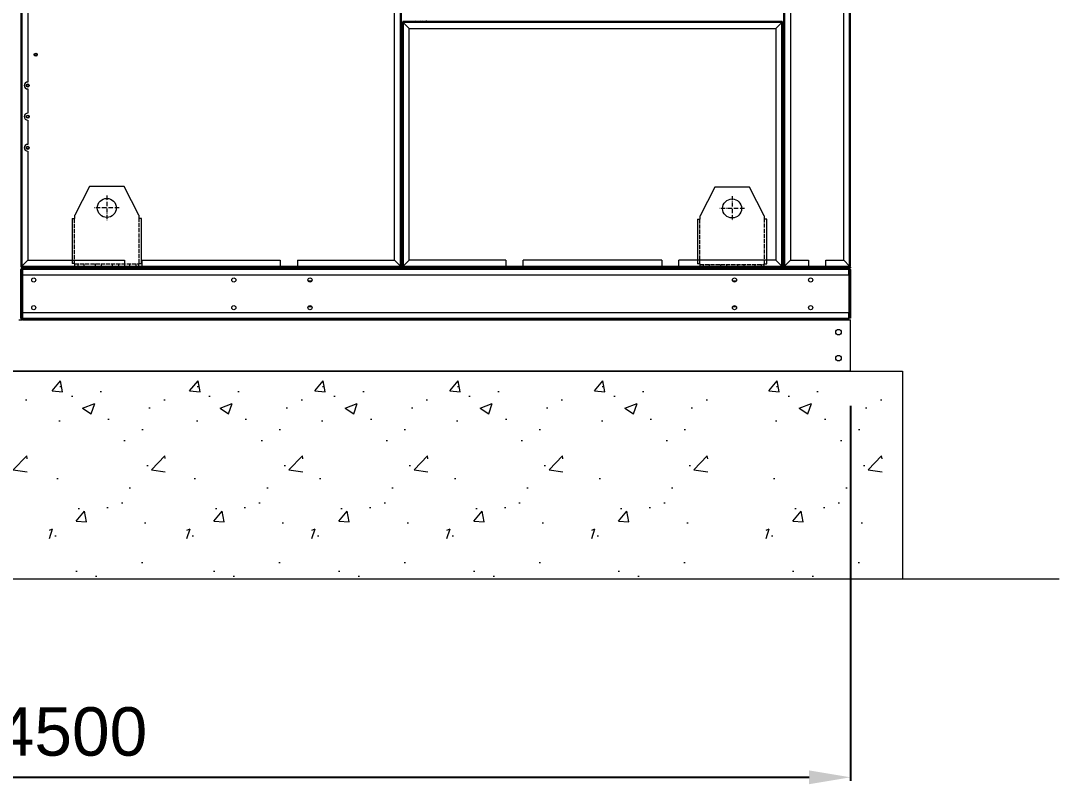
# Model space of a CAD drawing. Header units: millimetres. Extents: x 1416 to 30823, y 990 to 21785.
# Drawn here: x 14111 to 17112, y 7231 to 9437 of the extents above; entities that cross this region are included whole.
import ezdxf

# ---------------------------------------------------------------- set-up
doc = ezdxf.new("R2010")
doc.units = ezdxf.units.MM
doc.linetypes.add('DASHDOT', pattern=[18.5, 12, -3, 0.5, -3])
doc.linetypes.add('DASHED', pattern=[15, 12, -3])
doc.layers.add('냉각탑_기초', color=23, linetype='Continuous')
doc.styles.get("Standard").update_dxf_attribs({"font": 'arial.ttf'})
doc.dimstyles.new('1.40', dxfattribs={"dimscale": 20, "dimtxt": 1.5, "dimasz": 1, "dimexe": 0.5, "dimexo": 0.5, "dimgap": 0.5, "dimtad": 1, "dimdec": 0, "dimzin": 0, "dimdsep": 46, "dimtxsty": 'Standard', "dimcen": 0, "dimclrd": 2, "dimclre": 2, "dimclrt": 3, "dimadec": 0, "dimazin": 0, "dimtfac": 1, "dimtdec": 0, "dimtmove": 0, "dimatfit": 0, "dimfxl": 1, "dimtolj": 1, "dimtzin": 0, "dimlwd": -1, "dimlwe": -1, "dimarcsym": 0})

# ---------------------------------------------------------------- blocks, each defined once
blk = doc.blocks.new('*D21')
at = {"color": 2, "transparency": 16777216}
for p, q in [((12009.4, 8324.6), (12009.4, 7240.7)), ((16509.4, 8324.6), (16509.4, 7240.7)), ((12129.4, 7250.7), (16389.4, 7250.7))]:
    blk.add_line(p, q, dxfattribs=at)
for points in [[(12129.4, 7270.7), (12129.4, 7230.7), (12009.4, 7250.7)], [(16389.4, 7270.7), (16389.4, 7230.7), (16509.4, 7250.7)]]:
    blk.add_solid(points, dxfattribs=at)
at = {"layer": 'Defpoints', "color": 0, "transparency": 16777216}
for p in [(12009.4, 8424.6), (16509.4, 8424.6), (16509.4, 7250.7)]:
    blk.add_point(p, dxfattribs=at)
at = {"color": 3, "lineweight": 5, "transparency": 16777216, "insert": (14259.4, 7382.2), "char_height": 140, "attachment_point": 5}
blk.add_mtext('\\A1;4500', dxfattribs=at)
blk = doc.blocks.new('457536')
at = {"color": 7, "lineweight": 5}
for p, q in [((114592.520962, 89152.297332), (114550.020962, 89069.297332)), ((114692.520962, 89152.297332), (114592.520962, 89152.297332)), ((114735.020962, 89069.297332), (114692.520962, 89152.297332)), ((114542.520962, 89059.297332), (114542.520962, 88929.797332)), ((114742.520962, 88929.797332), (114742.520962, 89059.297332)), ((114550.020962, 88922.297332), (114735.020962, 88922.297332))]:
    blk.add_line(p, q, dxfattribs=at)
at = {"color": 7, "linetype": 'DASHDOT', "lineweight": 5}
for p, q in [((114642.520962, 89126.047332), (114642.520962, 89054.547332)), ((114678.270962, 89090.297332), (114606.770962, 89090.297332))]:
    blk.add_line(p, q, dxfattribs=at)
at = {"color": 7, "lineweight": 5, "ltscale": 0.125}
for p, q in [((114550.020962, 89059.297332), (114550.020962, 89069.297332)), ((114735.020962, 89069.297332), (114735.020962, 89059.297332))]:
    blk.add_line(p, q, dxfattribs=at)
at = {"color": 7, "lineweight": 5, "ltscale": 0.09375}
for p, q in [((114542.520962, 89059.297332), (114550.020962, 89059.297332)), ((114742.520962, 89059.297332), (114735.020962, 89059.297332)), ((114550.020962, 88929.797332), (114542.520962, 88929.797332)), ((114550.020962, 88922.297332), (114550.020962, 88929.797332)), ((114735.020962, 88929.797332), (114742.520962, 88929.797332)), ((114735.020962, 88922.297332), (114735.020962, 88929.797332))]:
    blk.add_line(p, q, dxfattribs=at)
at = {"color": 7, "linetype": 'DASHED', "lineweight": 5}
for p, q in [((114548.520962, 89059.297332), (114548.520962, 88929.797332)), ((114736.520962, 88929.797332), (114736.520962, 89059.297332)), ((114550.020962, 88928.297332), (114735.020962, 88928.297332))]:
    blk.add_line(p, q, dxfattribs=at)
at = {"color": 7, "linetype": 'DASHED', "lineweight": 5, "ltscale": 0.075}
for p, q in [((114558.520962, 88928.297332), (114558.520962, 88922.297332)), ((114576.520962, 88928.297332), (114576.520962, 88922.297332)), ((114608.520962, 88928.297332), (114608.520962, 88922.297332)), ((114626.520962, 88928.297332), (114626.520962, 88922.297332)), ((114658.520962, 88928.297332), (114658.520962, 88922.297332)), ((114676.520962, 88928.297332), (114676.520962, 88922.297332)), ((114708.520962, 88928.297332), (114708.520962, 88922.297332)), ((114726.520962, 88928.297332), (114726.520962, 88922.297332))]:
    blk.add_line(p, q, dxfattribs=at)
at = {"color": 7, "lineweight": 5}
blk.add_circle((114642.520962, 89090.297332), 27.5, dxfattribs=at)
blk = doc.blocks.new('1')
at = {"color": 7, "lineweight": 20}
for p, q in [((14111.4, 11569.9), (14111.4, 8728.1)), ((14114.5, 11569.9), (14114.5, 8728.1)), ((15208.3, 8728.1), (15208.3, 11569.9)), ((15211.4, 8728.1), (15211.4, 11569.9)), ((16315.4, 11569.9), (16315.4, 8728.1)), ((16318.5, 11569.9), (16318.5, 8728.1)), ((16506.3, 8728.1), (16506.3, 11569.9)), ((16509.4, 8728.1), (16509.4, 11569.9)), ((14131.4, 11543), (14131.4, 9259.9)), ((15191.4, 8745), (15191.4, 11544.3)), ((16335.4, 11544.3), (16335.4, 8745)), ((16489.4, 8745), (16489.4, 10734.1)), ((16310.3, 9435), (15216.5, 9435)), ((16310.3, 9431.9), (15216.5, 9431.9)), ((15233.4, 9415), (16293.4, 9415)), ((14113.4, 8724.6), (16509.4, 8724.6)), ((14113.4, 8723), (16509.4, 8723)), ((14114.5, 8725), (15208.3, 8725)), ((16504.7, 8723), (14116.1, 8723)), ((16504.7, 8718.3), (14116.1, 8718.3)), ((14116.1, 8703), (16504.7, 8703)), ((15216.5, 8725), (16310.3, 8725)), ((16504.7, 8593), (14116.1, 8593)), ((16504.7, 8573), (14114.1, 8573)), ((14116.1, 8577.7), (16504.7, 8577.7)), ((14116.1, 8573), (16504.7, 8573))]:
    blk.add_line(p, q, dxfattribs=at)
at = {"color": 7, "lineweight": 20, "ltscale": 0.000833333}
for p, q in [((15213.4, 9433.4), (15213.4, 9431.9)), ((15216.5, 9435), (15215, 9435)), ((15215, 9431.9), (15215, 9433.4)), ((15215, 9433.4), (15216.5, 9433.4)), ((16311.8, 9435), (16310.3, 9435)), ((16310.3, 9433.4), (16311.8, 9433.4)), ((16311.8, 9433.4), (16311.8, 9431.9)), ((16313.4, 9431.9), (16313.4, 9433.4)), ((14111.4, 8728.1), (14111.4, 8726.6)), ((14113, 8726.6), (14113, 8728.1)), ((14114.5, 8726.6), (14113, 8726.6)), ((14113, 8725), (14114.5, 8725)), ((14114.6, 8718.3), (14116.1, 8718.3)), ((15208.3, 8728.1), (15208.3, 8726.6)), ((15209.8, 8726.6), (15208.3, 8726.6)), ((15208.3, 8725), (15209.8, 8725)), ((15209.8, 8728.1), (15209.8, 8726.6)), ((15211.4, 8726.6), (15211.4, 8728.1)), ((15213.4, 8728.1), (15213.4, 8726.6)), ((15215, 8726.6), (15215, 8728.1)), ((15216.5, 8726.6), (15215, 8726.6)), ((15215, 8725), (15216.5, 8725)), ((16311.8, 8726.6), (16310.3, 8726.6)), ((16310.3, 8725), (16311.8, 8725)), ((16311.8, 8728.1), (16311.8, 8726.6)), ((16313.4, 8726.6), (16313.4, 8728.1)), ((16315.4, 8728.1), (16315.4, 8726.6)), ((16317, 8726.6), (16317, 8728.1)), ((16318.5, 8726.6), (16317, 8726.6)), ((16317, 8725), (16318.5, 8725)), ((16506.2, 8718.3), (16504.7, 8718.3)), ((16506.3, 8728.1), (16506.3, 8726.6)), ((16507.8, 8726.6), (16506.3, 8726.6)), ((16506.3, 8725), (16507.8, 8725)), ((16507.8, 8728.1), (16507.8, 8726.6)), ((16509.4, 8726.6), (16509.4, 8728.1)), ((14114.6, 8577.7), (14116.1, 8577.7)), ((16506.2, 8577.7), (16504.7, 8577.7))]:
    blk.add_line(p, q, dxfattribs=at)
at = {"color": 7, "lineweight": 20, "ltscale": 0.000888889}
for p, q in [((15213.4, 9433.4), (15215, 9433.4)), ((15213.4, 9431.9), (15215, 9431.9)), ((15215, 9435), (15215, 9433.4)), ((16310.3, 9435), (16310.3, 9433.4)), ((16311.8, 9435), (16311.8, 9433.4)), ((16313.4, 9433.4), (16311.8, 9433.4)), ((16313.4, 9431.9), (16311.8, 9431.9)), ((14111.4, 8728.1), (14113, 8728.1)), ((14111.4, 8726.6), (14113, 8726.6)), ((14113, 8725), (14113, 8726.6)), ((14113.4, 8724.6), (14113.4, 8723)), ((14114.5, 8725), (14114.5, 8726.6)), ((15208.3, 8725), (15208.3, 8726.6)), ((15211.4, 8728.1), (15209.8, 8728.1)), ((15209.8, 8725), (15209.8, 8726.6)), ((15211.4, 8726.6), (15209.8, 8726.6)), ((15213.4, 8726.6), (15215, 8726.6)), ((15215, 8725), (15215, 8726.6)), ((16310.3, 8725), (16310.3, 8726.6)), ((16311.8, 8725), (16311.8, 8726.6)), ((16313.4, 8726.6), (16311.8, 8726.6)), ((16315.4, 8728.1), (16317, 8728.1)), ((16315.4, 8726.6), (16317, 8726.6)), ((16317, 8725), (16317, 8726.6)), ((16318.5, 8725), (16318.5, 8726.6)), ((16506.3, 8725), (16506.3, 8726.6)), ((16509.4, 8728.1), (16507.8, 8728.1)), ((16507.8, 8725), (16507.8, 8726.6)), ((16509.4, 8726.6), (16507.8, 8726.6)), ((16509.4, 8724.6), (16509.4, 8723))]:
    blk.add_line(p, q, dxfattribs=at)
at = {"color": 7, "lineweight": 20, "ltscale": 0.391}
for p, q in [((15213.4, 9431.9), (15213.4, 8728.1)), ((15216.5, 9431.9), (15216.5, 8728.1)), ((16310.3, 8728.1), (16310.3, 9431.9)), ((16313.4, 8728.1), (16313.4, 9431.9))]:
    blk.add_line(p, q, dxfattribs=at)
at = {"color": 7, "lineweight": 20, "ltscale": 0.000251392}
for p, q in [((15216.5, 9435), (15216.5, 9434.5)), ((15213.4, 8728.1), (15213.8, 8728.1)), ((15216.5, 8725), (15216.5, 8725.4)), ((16313.4, 8728.1), (16312.9, 8728.1))]:
    blk.add_line(p, q, dxfattribs=at)
at = {"color": 7, "lineweight": 20, "ltscale": 0.001722}
for p, q in [((15216.5, 9431.9), (15216.5, 9435)), ((14114.5, 8728.1), (14111.4, 8728.1)), ((14114.5, 8728.1), (14114.5, 8725)), ((15208.3, 8728.1), (15211.4, 8728.1)), ((15216.5, 8728.1), (15213.4, 8728.1)), ((15216.5, 8728.1), (15216.5, 8725)), ((16310.3, 8728.1), (16313.4, 8728.1)), ((16318.5, 8728.1), (16315.4, 8728.1)), ((16318.5, 8728.1), (16318.5, 8725)), ((16506.3, 8728.1), (16509.4, 8728.1))]:
    blk.add_line(p, q, dxfattribs=at)
at = {"color": 7, "lineweight": 20, "ltscale": 0.013278}
for p, q in [((15233.4, 9415), (15216.5, 9431.9)), ((15216.5, 9431.9), (15233.4, 9415)), ((16310.3, 9431.9), (16293.4, 9415)), ((16293.4, 9415), (16310.3, 9431.9)), ((14114.5, 8728.1), (14131.4, 8745)), ((14131.4, 8745), (14114.5, 8728.1)), ((15208.3, 8728.1), (15191.4, 8745)), ((15191.4, 8745), (15208.3, 8728.1)), ((15233.4, 8745), (15216.5, 8728.1)), ((15216.5, 8728.1), (15233.4, 8745)), ((16310.3, 8728.1), (16293.4, 8745)), ((16293.4, 8745), (16310.3, 8728.1)), ((16318.5, 8728.1), (16335.4, 8745)), ((16335.4, 8745), (16318.5, 8728.1)), ((16506.3, 8728.1), (16489.4, 8745)), ((16489.4, 8745), (16506.3, 8728.1))]:
    blk.add_line(p, q, dxfattribs=at)
at = {"color": 7, "lineweight": 20, "ltscale": 0.001571}
blk.add_line((15252.2, 9435), (15250.2, 9437), dxfattribs=at)
at = {"color": 7, "lineweight": 20, "ltscale": 0.002222}
blk.add_line((15283.9, 9437), (15280.5, 9435), dxfattribs=at)
blk.add_line((15283.9, 9437), (15280.5, 9435), dxfattribs=at)
at = {"color": 7, "lineweight": 20, "ltscale": 0.001283}
blk.add_line((15284.4, 9437), (15285.6, 9435), dxfattribs=at)
blk.add_line((15284.4, 9437), (15285.6, 9435), dxfattribs=at)
at = {"color": 7, "lineweight": 20, "ltscale": 0.001111}
for p, q in [((15599.2, 9435), (15599.2, 9437)), ((15603.9, 9435), (15603.9, 9437)), ((15619.2, 9437), (15619.2, 9435)), ((15679.2, 9435), (15679.2, 9437)), ((15694.5, 9437), (15694.5, 9435)), ((15699.2, 9437), (15699.2, 9435)), ((15211.4, 9404), (15213.4, 9404)), ((16315.4, 9032.8), (16313.4, 9032.8)), ((15211.4, 9029.6), (15213.4, 9029.6)), ((15211.4, 9024.9), (15213.4, 9024.9)), ((15211.4, 9009.6), (15213.4, 9009.6)), ((16315.4, 9031.2), (16313.4, 9031.2)), ((16313.4, 9029.6), (16315.4, 9029.6)), ((16313.4, 9024.9), (16315.4, 9024.9)), ((16313.4, 9009.6), (16315.4, 9009.6)), ((15213.4, 8919.6), (15211.4, 8919.6)), ((16315.4, 8919.6), (16313.4, 8919.6)), ((15213.4, 8904.3), (15211.4, 8904.3)), ((15213.4, 8899.6), (15211.4, 8899.6)), ((16315.4, 8904.3), (16313.4, 8904.3)), ((16315.4, 8899.6), (16313.4, 8899.6)), ((16315.4, 8899.6), (16313.4, 8899.6)), ((16315.4, 8894.6), (16313.4, 8894.6)), ((16313.4, 8884.6), (16315.4, 8884.6)), ((16313.4, 8879.6), (16315.4, 8879.6)), ((16315.4, 8744.6), (16313.4, 8744.6)), ((16315.4, 8739.6), (16313.4, 8739.6))]:
    blk.add_line(p, q, dxfattribs=at)
at = {"color": 7, "lineweight": 20, "ltscale": 0.372222}
for p, q in [((15233.4, 8745), (15233.4, 9415)), ((16293.4, 9415), (16293.4, 8745))]:
    blk.add_line(p, q, dxfattribs=at)
at = {"color": 7, "lineweight": 20, "ltscale": 0.038889}
for p, q in [((14131.4, 9239.9), (14131.4, 9169.9)), ((14131.4, 9149.9), (14131.4, 9079.9))]:
    blk.add_line(p, q, dxfattribs=at)
at = {"color": 7, "lineweight": 20, "ltscale": 0.174969}
blk.add_line((14131.4, 9059.9), (14131.4, 8745), dxfattribs=at)
at = {"color": 7, "lineweight": 20, "ltscale": 0.155556}
for p, q in [((14131.4, 8745), (14411.4, 8745)), ((14911.4, 8745), (15191.4, 8745)), ((15513.4, 8745), (15233.4, 8745)), ((16293.4, 8745), (16013.4, 8745))]:
    blk.add_line(p, q, dxfattribs=at)
at = {"color": 7, "lineweight": 20, "ltscale": 0.009389}
for p, q in [((14411.4, 8745), (14411.4, 8728.1)), ((14461.4, 8745), (14461.4, 8728.1)), ((14861.4, 8745), (14861.4, 8728.1)), ((14911.4, 8745), (14911.4, 8728.1)), ((15513.4, 8745), (15513.4, 8728.1)), ((15563.4, 8728.1), (15563.4, 8745)), ((15963.4, 8745), (15963.4, 8728.1)), ((16013.4, 8728.1), (16013.4, 8745)), ((16387.4, 8745), (16387.4, 8728.1)), ((16437.4, 8728.1), (16437.4, 8745))]:
    blk.add_line(p, q, dxfattribs=at)
at = {"color": 7, "lineweight": 20, "ltscale": 0.222222}
for p, q in [((14461.4, 8745), (14861.4, 8745)), ((15963.4, 8745), (15563.4, 8745)), ((14461.4, 8728.1), (14861.4, 8728.1)), ((15563.4, 8728.1), (15963.4, 8728.1))]:
    blk.add_line(p, q, dxfattribs=at)
at = {"color": 7, "lineweight": 20, "ltscale": 0.028889}
for p, q in [((16335.4, 8745), (16387.4, 8745)), ((16437.4, 8745), (16489.4, 8745))]:
    blk.add_line(p, q, dxfattribs=at)
at = {"color": 7, "lineweight": 20, "ltscale": 0.001778}
for p, q in [((14111.4, 8718.3), (14114.6, 8718.3)), ((16509.4, 8718.3), (16506.2, 8718.3)), ((14111.4, 8577.7), (14114.6, 8577.7)), ((16509.4, 8577.7), (16506.2, 8577.7))]:
    blk.add_line(p, q, dxfattribs=at)
at = {"color": 7, "lineweight": 20, "ltscale": 0.078111}
for p, q in [((14111.4, 8577.7), (14111.4, 8718.3)), ((14114.6, 8577.7), (14114.6, 8718.3)), ((16504.7, 8718.3), (16504.7, 8577.7)), ((16506.2, 8718.3), (16506.2, 8577.7)), ((16509.4, 8718.3), (16509.4, 8577.7))]:
    blk.add_line(p, q, dxfattribs=at)
at = {"color": 7, "lineweight": 20, "ltscale": 0.164944}
for p, q in [((14114.5, 8728.1), (14411.4, 8728.1)), ((14911.4, 8728.1), (15208.3, 8728.1)), ((15216.5, 8728.1), (15513.4, 8728.1)), ((16013.4, 8728.1), (16310.3, 8728.1))]:
    blk.add_line(p, q, dxfattribs=at)
at = {"color": 7, "lineweight": 20, "ltscale": 0.002611}
for p, q in [((14116.1, 8723), (14116.1, 8718.3)), ((16504.7, 8723), (16504.7, 8718.3)), ((14116.1, 8573), (14116.1, 8577.7)), ((16504.7, 8573), (16504.7, 8577.7))]:
    blk.add_line(p, q, dxfattribs=at)
at = {"color": 7, "lineweight": 20, "ltscale": 0.0085}
for p, q in [((14116.1, 8718.3), (14116.1, 8703)), ((16504.7, 8703), (16504.7, 8718.3)), ((14116.1, 8593), (14116.1, 8577.7)), ((16504.7, 8577.7), (16504.7, 8593))]:
    blk.add_line(p, q, dxfattribs=at)
at = {"color": 7, "lineweight": 20, "ltscale": 0.061111}
blk.add_line((14116.1, 8703), (14116.1, 8593), dxfattribs=at)
at = {"color": 7, "lineweight": 20, "ltscale": 0.027778}
for p, q in [((14411.4, 8728.1), (14461.4, 8728.1)), ((14411.4, 8728.1), (14461.4, 8728.1)), ((14861.4, 8728.1), (14911.4, 8728.1)), ((15513.4, 8728.1), (15563.4, 8728.1)), ((15513.4, 8728.1), (15563.4, 8728.1)), ((15963.4, 8728.1), (16013.4, 8728.1)), ((15963.4, 8728.1), (16013.4, 8728.1)), ((16387.4, 8728.1), (16437.4, 8728.1))]:
    blk.add_line(p, q, dxfattribs=at)
at = {"color": 7, "lineweight": 20, "ltscale": 0.000222136}
for p, q in [((14710.5, 8724.6), (14710.5, 8725)), ((14963.5, 8724.6), (14963.5, 8725)), ((16410.5, 8724.6), (16410.5, 8725))]:
    blk.add_line(p, q, dxfattribs=at)
at = {"color": 7, "lineweight": 20, "ltscale": 0.005556}
for p, q in [((14720.5, 8724.6), (14710.5, 8724.6)), ((14963.5, 8724.6), (14953.5, 8724.6)), ((16167.5, 8724.6), (16157.5, 8724.6)), ((16410.5, 8724.6), (16400.5, 8724.6))]:
    blk.add_line(p, q, dxfattribs=at)
at = {"color": 7, "lineweight": 20, "ltscale": 0.00022214}
for p, q in [((14720.5, 8724.6), (14720.5, 8725)), ((14953.5, 8724.6), (14953.5, 8725)), ((16400.5, 8724.6), (16400.5, 8725))]:
    blk.add_line(p, q, dxfattribs=at)
at = {"color": 7, "lineweight": 20, "ltscale": 0.129444}
for p, q in [((14953.5, 8724.6), (14720.5, 8724.6)), ((16400.5, 8724.6), (16167.5, 8724.6))]:
    blk.add_line(p, q, dxfattribs=at)
at = {"color": 7, "lineweight": 20, "ltscale": 0.000222146}
blk.add_line((16157.5, 8724.6), (16157.5, 8725), dxfattribs=at)
at = {"color": 7, "lineweight": 20, "ltscale": 0.000222151}
blk.add_line((16167.5, 8724.6), (16167.5, 8725), dxfattribs=at)
at = {"color": 7, "lineweight": 20, "ltscale": 0.038278}
for p, q in [((16318.5, 8728.1), (16387.4, 8728.1)), ((16437.4, 8728.1), (16506.3, 8728.1))]:
    blk.add_line(p, q, dxfattribs=at)
at = {"color": 7, "lineweight": 20, "ltscale": 0.104333}
blk.add_line((16318.5, 8725), (16506.3, 8725), dxfattribs=at)
at = {"color": 7, "lineweight": 20, "ltscale": 0.006061}
for p, q in [((14941.5, 8685.5), (14952.4, 8685.5)), ((16168.4, 8685.5), (16179.3, 8685.5))]:
    blk.add_line(p, q, dxfattribs=at)
at = {"color": 7, "lineweight": 20, "ltscale": 0.00606}
for p, q in [((14952.4, 8610.5), (14941.5, 8610.5)), ((16179.3, 8610.5), (16168.4, 8610.5))]:
    blk.add_line(p, q, dxfattribs=at)
at = {"color": 0, "lineweight": 20}
for p, q in [((14105.9, 8573), (14114.1, 8573)), ((16504.7, 8573), (16509.4, 8573)), ((16509.4, 8424.6), (16509.4, 8573)), ((16509.4, 8424.6), (12009.4, 8424.6))]:
    blk.add_line(p, q, dxfattribs=at)
at = {"color": 7, "lineweight": 20}
for centre, radius in [((14154.7, 9339.3), 4.5), ((14154.7, 9339.3), 3), ((14131.4, 9249.9), 4.5), ((14131.4, 9249.9), 3), ((14131.4, 9159.9), 4.5), ((14131.4, 9159.9), 3), ((14131.4, 9069.9), 4.5), ((14131.4, 9069.9), 3), ((14148.9, 8688), 6), ((14727, 8688), 6), ((14947, 8688), 6), ((16173.9, 8688), 6), ((16393.9, 8688), 6), ((14148.9, 8608), 6), ((14727, 8608), 6), ((14947, 8608), 6), ((16173.9, 8608), 6), ((16393.9, 8608), 6)]:
    blk.add_circle(centre, radius, dxfattribs=at)
at = {"lineweight": 20}
for centre in [(16474.4, 8537.1), (16474.4, 8462.1)]:
    blk.add_circle(centre, 8, dxfattribs=at)
at = {"color": 7, "lineweight": 20}
for centre, radius, start, end in [((15269.2, 9440), 10, 197.7541, 210.3255), ((15270.2, 9440), 4.5, 222.6586, 317.3414), ((14131.4, 9249.9), 10, 90, 270), ((14131.4, 9159.9), 10, 90, 270), ((14131.4, 9069.9), 10, 90, 270), ((14116.1, 8718.3), 4.7, 90.1877, 180), ((14116.1, 8718.3), 1.5, 90, 180), ((16504.7, 8718.3), 4.7, 0, 89.8123), ((16504.7, 8718.3), 1.5, 0, 90), ((14116.1, 8577.7), 4.7, 180, 270), ((14116.1, 8577.7), 1.5, 180, 270)]:
    blk.add_arc(centre, radius, start, end, dxfattribs=at)
at = {"color": 0, "lineweight": 20}
for p in [(-100282.6, -80194.2), (-98475.6, -80195.7)]:
    blk.add_blockref('457536', p, dxfattribs=at)

msp = doc.modelspace()

# ---------------------------------------------------------------- hatches: boundary and pattern name
at = {"layer": '냉각탑_기초', "lineweight": 20, "ltscale": 30}
h = msp.add_hatch(dxfattribs=at)
h.set_pattern_fill('AR-CONC', color=256, scale=50, style=0)
h.set_pattern_definition([(50, (-799, -8116.68), (358.63, -31.376), [37.5, -412.5]), (355, (-799, -8116.68), (-69.3757, 376.096), [30, -330]), (100.4514, (-769.13, -8119.3), (289.2547, 344.72), [31.87, -350.571]), (46.1842, (-799, -8016.7), (533.6205, -82.7595), [56.25, -618.75]), (96.6356, (-754.54, -8023.6), (467.331, 487.059), [47.805, -525.856]), (351.1842, (-799, -8016.7), (467.331, 487.059), [45, -495]), (21, (-749, -8041.68), (298.4535, -201.3094), [37.5, -412.5]), (326, (-749, -8041.68), (121.6577, 362.575), [30, -330]), (71.4514, (-724.14, -8058.46), (420.1113, 161.265), [31.87, -350.571]), (37.5, (-799.01, -8116.68), (6.0799, 166.4469), [0, -326, 0, -335, 0, -331.25]), (7.5, (-799.01, -8116.68), (131.5348, 197.2059), [0, -191, 0, -318.5, 0, -126.25]), (327.5, (-910.51, -8116.68), (266.9112, -11.2774), [0, -125, 0, -390, 0, -517.5]), (317.5, (-960.5, -8116.68), (291.593, 50.0525), [0, -162.5, 0, -259, 0, -367.5])])
h.paths.add_polyline_path([(14129.5, 8424.6), (13794.5, 8424.6), (13794.5, 7824.6), (14129.5, 7824.6)])
h = msp.add_hatch(dxfattribs=at)
h.set_pattern_fill('AR-CONC', color=256, scale=50, style=0)
h.set_pattern_definition([(50, (-399.38, -8116.68), (358.63, -31.376), [37.5, -412.5]), (355, (-399.4, -8116.68), (-69.3757, 376.096), [30, -330]), (100.4514, (-369.5, -8119.3), (289.2547, 344.72), [31.87, -350.571]), (46.1842, (-399.4, -8016.7), (533.6205, -82.7595), [56.25, -618.75]), (96.6356, (-354.9, -8023.6), (467.331, 487.059), [47.805, -525.856]), (351.1842, (-399.4, -8016.7), (467.331, 487.059), [45, -495]), (21, (-349.38, -8041.68), (298.4535, -201.3094), [37.5, -412.5]), (326, (-349.4, -8041.68), (121.6577, 362.575), [30, -330]), (71.4514, (-324.5, -8058.46), (420.1113, 161.265), [31.87, -350.571]), (37.5, (-399.38, -8116.68), (6.0799, 166.4469), [0, -326, 0, -335, 0, -331.25]), (7.5, (-399.38, -8116.68), (131.5348, 197.2059), [0, -191, 0, -318.5, 0, -126.25]), (327.5, (-510.88, -8116.68), (266.9112, -11.2774), [0, -125, 0, -390, 0, -517.5]), (317.5, (-560.88, -8116.68), (291.593, 50.0525), [0, -162.5, 0, -259, 0, -367.5])])
h.paths.add_polyline_path([(14529.1, 8424.6), (14194.1, 8424.6), (14194.1, 7824.6), (14529.1, 7824.6)])
h = msp.add_hatch(dxfattribs=at)
h.set_pattern_fill('AR-CONC', color=256, scale=50, style=0)
h.set_pattern_definition([(50, (-2.3, -8116.68), (358.63, -31.376), [37.5, -412.5]), (355, (-2.3, -8116.68), (-69.3757, 376.096), [30, -330]), (100.4514, (27.6, -8119.3), (289.2547, 344.72), [31.87, -350.571]), (46.1842, (-2.3, -8016.7), (533.6205, -82.7595), [56.25, -618.75]), (96.6356, (42.17, -8023.6), (467.331, 487.059), [47.805, -525.856]), (351.1842, (-2.3, -8016.7), (467.331, 487.059), [45, -495]), (21, (47.7, -8041.68), (298.4535, -201.3094), [37.5, -412.5]), (326, (47.7, -8041.68), (121.6577, 362.575), [30, -330]), (71.4514, (72.58, -8058.46), (420.1113, 161.265), [31.87, -350.571]), (37.5, (-2.3, -8116.68), (6.0799, 166.4469), [0, -326, 0, -335, 0, -331.25]), (7.5, (-2.3, -8116.68), (131.5348, 197.2059), [0, -191, 0, -318.5, 0, -126.25]), (327.5, (-113.8, -8116.68), (266.9112, -11.2774), [0, -125, 0, -390, 0, -517.5]), (317.5, (-163.8, -8116.68), (291.593, 50.0525), [0, -162.5, 0, -259, 0, -367.5])])
h.paths.add_polyline_path([(14926.2, 8424.6), (14591.2, 8424.6), (14591.2, 7824.6), (14926.2, 7824.6)])
h = msp.add_hatch(dxfattribs=at)
h.set_pattern_fill('AR-CONC', color=256, scale=50, style=0)
h.set_pattern_definition([(50, (359.34, -8116.68), (358.63, -31.376), [37.5, -412.5]), (355, (359.34, -8116.68), (-69.3757, 376.096), [30, -330]), (100.4514, (389.23, -8119.3), (289.2547, 344.72), [31.87, -350.571]), (46.1842, (359.34, -8016.7), (533.6205, -82.7595), [56.25, -618.75]), (96.6356, (403.8, -8023.6), (467.331, 487.059), [47.805, -525.856]), (351.1842, (359.34, -8016.7), (467.331, 487.059), [45, -495]), (21, (409.34, -8041.68), (298.4535, -201.3094), [37.5, -412.5]), (326, (409.34, -8041.68), (121.6577, 362.575), [30, -330]), (71.4514, (434.2, -8058.46), (420.1113, 161.265), [31.87, -350.571]), (37.5, (359.34, -8116.68), (6.0799, 166.4469), [0, -326, 0, -335, 0, -331.25]), (7.5, (359.34, -8116.68), (131.5348, 197.2059), [0, -191, 0, -318.5, 0, -126.25]), (327.5, (247.84, -8116.68), (266.9112, -11.2774), [0, -125, 0, -390, 0, -517.5]), (317.5, (197.84, -8116.68), (291.593, 50.0525), [0, -162.5, 0, -259, 0, -367.5])])
h.paths.add_polyline_path([(15287.9, 8424.6), (14952.9, 8424.6), (14952.9, 7824.6), (15287.9, 7824.6)])
h = msp.add_hatch(dxfattribs=at)
h.set_pattern_fill('AR-CONC', color=256, scale=50, style=0)
h.set_pattern_definition([(50, (749.34, -8116.68), (358.63, -31.376), [37.5, -412.5]), (355, (749.34, -8116.68), (-69.3757, 376.096), [30, -330]), (100.4514, (779.22, -8119.3), (289.2547, 344.72), [31.87, -350.571]), (46.1842, (749.34, -8016.7), (533.6205, -82.7595), [56.25, -618.75]), (96.6356, (793.8, -8023.6), (467.331, 487.059), [47.805, -525.856]), (351.1842, (749.34, -8016.7), (467.331, 487.059), [45, -495]), (21, (799.34, -8041.68), (298.4535, -201.3094), [37.5, -412.5]), (326, (799.34, -8041.68), (121.6577, 362.575), [30, -330]), (71.4514, (824.2, -8058.46), (420.1113, 161.265), [31.87, -350.571]), (37.5, (749.34, -8116.68), (6.0799, 166.4469), [0, -326, 0, -335, 0, -331.25]), (7.5, (749.34, -8116.68), (131.5348, 197.2059), [0, -191, 0, -318.5, 0, -126.25]), (327.5, (637.84, -8116.68), (266.9112, -11.2774), [0, -125, 0, -390, 0, -517.5]), (317.5, (587.84, -8116.68), (291.593, 50.0525), [0, -162.5, 0, -259, 0, -367.5])])
h.paths.add_polyline_path([(15677.9, 8424.6), (15342.9, 8424.6), (15342.9, 7824.6), (15677.9, 7824.6)])
h = msp.add_hatch(dxfattribs=at)
h.set_pattern_fill('AR-CONC', color=256, scale=50, style=0)
h.set_pattern_definition([(50, (1167.84, -8116.68), (358.63, -31.376), [37.5, -412.5]), (355, (1167.84, -8116.68), (-69.3757, 376.096), [30, -330]), (100.4514, (1197.73, -8119.3), (289.2547, 344.72), [31.87, -350.571]), (46.1842, (1167.84, -8016.7), (533.6205, -82.7595), [56.25, -618.75]), (96.6356, (1212.3, -8023.6), (467.331, 487.059), [47.805, -525.856]), (351.1842, (1167.84, -8016.7), (467.331, 487.059), [45, -495]), (21, (1217.84, -8041.68), (298.4535, -201.3094), [37.5, -412.5]), (326, (1217.84, -8041.68), (121.6577, 362.575), [30, -330]), (71.4514, (1242.7, -8058.46), (420.1113, 161.265), [31.87, -350.571]), (37.5, (1167.84, -8116.68), (6.0799, 166.4469), [0, -326, 0, -335, 0, -331.25]), (7.5, (1167.84, -8116.68), (131.5348, 197.2059), [0, -191, 0, -318.5, 0, -126.25]), (327.5, (1056.34, -8116.68), (266.9112, -11.2774), [0, -125, 0, -390, 0, -517.5]), (317.5, (1006.34, -8116.68), (291.593, 50.0525), [0, -162.5, 0, -259, 0, -367.5])])
h.paths.add_polyline_path([(16096.4, 8424.6), (15761.4, 8424.6), (15761.4, 7824.6), (16096.4, 7824.6)])
h = msp.add_hatch(dxfattribs=at)
h.set_pattern_fill('AR-CONC', color=256, scale=50, style=0)
h.set_pattern_definition([(50, (1671.6, -8116.68), (358.63, -31.376), [37.5, -412.5]), (355, (1671.6, -8116.68), (-69.3757, 376.096), [30, -330]), (100.4514, (1701.5, -8119.3), (289.2547, 344.72), [31.87, -350.571]), (46.1842, (1671.6, -8016.7), (533.6205, -82.7595), [56.25, -618.75]), (96.6356, (1716.07, -8023.6), (467.331, 487.059), [47.805, -525.856]), (351.1842, (1671.6, -8016.7), (467.331, 487.059), [45, -495]), (21, (1721.6, -8041.68), (298.4535, -201.3094), [37.5, -412.5]), (326, (1721.6, -8041.68), (121.6577, 362.575), [30, -330]), (71.4514, (1746.47, -8058.46), (420.1113, 161.265), [31.87, -350.571]), (37.5, (1671.6, -8116.68), (6.0799, 166.4469), [0, -326, 0, -335, 0, -331.25]), (7.5, (1671.6, -8116.68), (131.5348, 197.2059), [0, -191, 0, -318.5, 0, -126.25]), (327.5, (1560.1, -8116.68), (266.9112, -11.2774), [0, -125, 0, -390, 0, -517.5]), (317.5, (1510.1, -8116.68), (291.593, 50.0525), [0, -162.5, 0, -259, 0, -367.5])])
h.paths.add_polyline_path([(16600.1, 8424.6), (16265.1, 8424.6), (16265.1, 7824.6), (16600.1, 7824.6)])

# ---------------------------------------------------------------- linework, layer by layer
for p, q in [((11859.4, 8424.6), (16659.4, 8424.6)), ((16659.4, 8424.6), (16659.4, 7824.6)), ((11402.3, 7824.6), (17112.2, 7824.6))]:
    msp.add_line(p, q, dxfattribs=at)

# ---------------------------------------------------------------- block references
msp.add_blockref('1', (0, 0))

# ---------------------------------------------------------------- dimensions: what is measured, and where the dimension line sits
at = {"lineweight": 5}
dim = msp.add_linear_dim(base=(16509.4, 7250.7), p1=(12009.4, 8424.6), p2=(16509.4, 8424.6), dimstyle='1.40', override={"dimtxt": 7, "dimasz": 6, "dimexo": 5, "dimgap": 3}, dxfattribs=at)
dim.commit()
dim.dimension.update_dxf_attribs({"geometry": '*D21', "text_midpoint": (14259.4, 7382.2)})

doc.saveas('drawing.dxf')
